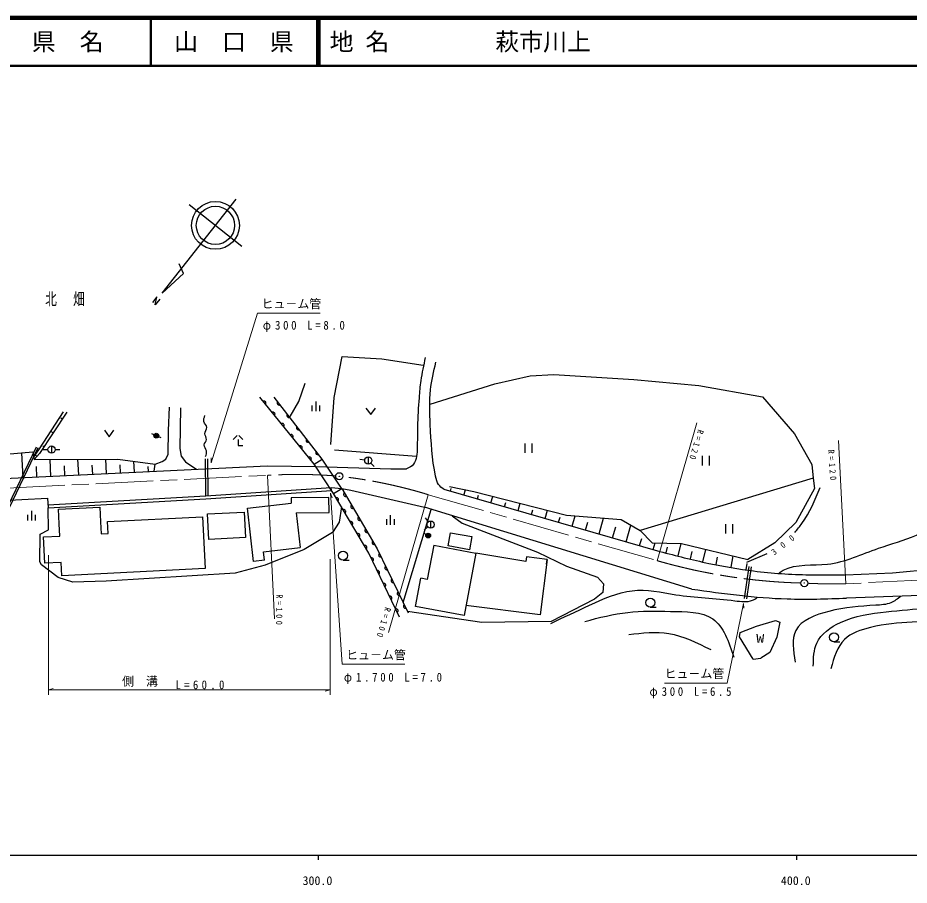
# Model space of a CAD drawing. Units: millimetres, scale not verified. Extents: x 40000 to 680000, y 20000 to 380000.
# Drawn here: x 305201 to 491551, y 198715 to 380000 of the extents above; entities that cross this region are included whole.
import ezdxf
from ezdxf.enums import TextEntityAlignment as Align

# ---------------------------------------------------------------- set-up
doc = ezdxf.new("R2010")
doc.units = ezdxf.units.MM
doc.header["$LTSCALE"] = 1000
doc.linetypes.add('CHAIN', pattern=[18.5, 12, -1.5, 3.5, -1.5])
for name, color, linetype, lineweight in [('M-BGD', 7, 'Continuous', 25), ('M-BMK', 2, 'CHAIN', 13), ('M-BMK-SRVR', 3, 'Continuous', 25), ('M-STR-HTXT', 7, 'Continuous', 13), ('M-TTL', 2, 'Continuous', 140), ('M-TTL-BAND', 7, 'Continuous', 25), ('M-TTL-LINE', 7, 'Continuous', 50)]:
    doc.layers.add(name, color=color, linetype=linetype, lineweight=lineweight)
doc.layers.add('M-BMK-HTXT', color=7, linetype='Continuous')
doc.layers.add('M-TTL-TXT', color=7, linetype='Continuous')
doc.styles.add('ＭＳ ゴシック', font='')
doc.styles.get('ＭＳ ゴシック').set_extended_font_data('MS Gothic')

msp = doc.modelspace()

# ---------------------------------------------------------------- linework, layer by layer
at = {"layer": 'M-BGD'}
for p, q in [((367166, 286682), (355772, 300711)), ((368834, 287785), (358762, 300724)), ((366677, 298985), (366677, 297785)), ((367477, 299785), (367477, 297785)), ((368277, 298985), (368277, 297785)), ((314498, 296132), (314184, 296341)), ((312584, 293247), (312094, 293572)), ((333690, 292842), (333225, 293026)), ((351033, 292682), (350233, 291842)), ((351433, 292682), (352233, 291842)), ((334621, 292477), (335087, 292296)), ((411207, 291050), (411207, 289050)), ((412727, 289050), (412727, 291050)), ((302324, 276252), (309079, 290355)), ((302684, 276079), (309440, 290182)), ((306294, 283878), (306040, 289063)), ((310670, 290362), (310396, 290543)), ((311502, 289727), (310503, 289679)), ((312251, 290513), (312251, 289013)), ((313001, 289763), (314001, 289763)), ((388552, 288318), (371380, 289646)), ((309163, 288308), (308828, 288609)), ((312115, 284162), (311942, 287712)), ((317937, 284446), (317776, 287739)), ((323759, 284731), (323611, 287767)), ((329580, 285015), (329468, 287322)), ((344485, 280096), (344411, 287838)), ((344985, 280100), (344911, 287843)), ((367166, 286682), (368834, 287785)), ((372864, 281689), (368834, 287785)), ((377726, 287548), (376731, 287653)), ((378472, 288220), (378472, 286720)), ((448269, 288437), (448269, 286437)), ((449789, 286437), (449789, 288437)), ((284462, 282812), (357301, 286369)), ((309205, 284020), (309097, 286227)), ((315026, 284304), (314926, 286357)), ((320848, 284589), (320755, 286487)), ((326670, 284873), (326586, 286584)), ((332491, 285157), (332440, 286215)), ((371195, 280586), (367166, 286682)), ((379002, 286940), (379709, 286233)), ((471483, 283793), (435290, 272837)), ((344485, 280096), (370714, 281825)), ((371195, 280586), (372917, 281603)), ((394232, 281484), (439437, 268454)), ((395645, 281077), (395800, 281616)), ((311501, 278179), (344489, 280096)), ((344524, 279497), (370753, 281227)), ((398470, 280262), (398789, 281369)), ((401295, 279448), (401514, 280208)), ((404121, 278633), (404510, 279985)), ((311536, 277580), (344524, 279497)), ((446123, 260588), (390248, 277689)), ((406946, 277819), (407195, 278681)), ((409771, 277005), (410210, 278527)), ((307249, 276127), (307249, 274927)), ((308049, 276927), (308049, 274927)), ((308849, 276127), (308849, 274927)), ((363398, 276509), (364228, 269288)), ((383069, 276029), (383069, 274029)), ((385748, 257821), (391630, 277241)), ((412597, 276190), (412875, 277155)), ((415422, 275376), (415910, 277069)), ((421073, 273747), (421695, 275905)), ((313995, 271669), (313868, 274233)), ((382269, 275229), (382269, 274029)), ((383869, 275229), (383869, 274029)), ((391054, 274676), (390454, 275476)), ((391504, 274826), (391504, 273326)), ((418247, 274562), (418555, 275629)), ((423898, 272933), (424371, 274575)), ((426723, 272119), (427679, 275434)), ((432374, 270490), (433373, 273957)), ((453166, 274190), (453166, 272190)), ((454686, 272190), (454686, 274190)), ((390542, 272021), (390102, 272260)), ((390937, 273585), (390181, 272930)), ((429549, 271304), (430222, 273641)), ((435199, 269676), (435635, 271188)), ((438025, 268861), (438430, 270268)), ((392157, 269761), (400966, 268085)), ((440715, 268145), (441011, 269369)), ((443271, 267527), (443895, 270107)), ((445826, 266908), (446203, 268468)), ((448382, 266290), (449013, 268899)), ((356753, 266613), (354484, 266352)), ((373191, 266650), (374441, 266650)), ((415879, 266776), (414410, 255218)), ((415759, 265829), (415879, 266776)), ((451221, 265716), (451482, 267248)), ((454345, 265185), (454744, 267535)), ((457645, 266240), (461886, 268016)), ((344341, 264875), (314403, 263398)), ((457135, 258602), (458077, 265313)), ((457469, 264655), (457684, 265918)), ((457630, 258532), (458572, 265243)), ((499706, 259451), (478467, 258704)), ((414410, 255218), (398894, 257190)), ((437436, 256812), (438686, 256812)), ((475824, 249587), (477074, 249587)), ((458906, 245947), (460559, 246131))]:
    msp.add_line(p, q, dxfattribs=at)
for points in [[(370639, 290786), (371323, 300647), (372976, 309197), (381298, 308741), (389961, 307430)], [(391386, 299279), (404916, 303497), (412326, 305150), (417228, 305435), (433985, 304409), (447570, 303155), (460907, 300761), (467607, 293027), (471198, 286643), (471483, 283793), (471767, 281627), (467835, 274502), (463446, 270285), (457803, 266808)], [(362146, 296657), (363970, 299792), (365281, 303668)], [(333723, 285218), (333947, 286709), (335362, 287255), (336122, 287775), (336602, 288815), (336722, 293736), (336882, 298616)], [(339242, 298496), (339042, 290015), (339362, 288375), (340242, 287215), (341602, 286295), (342561, 285649)], [(356974, 299232), (357028, 299317), (357060, 299405), (357072, 299517), (357059, 299610), (357023, 299704), (356942, 299804), (356857, 299858), (356769, 299890), (356657, 299902), (356564, 299888), (356470, 299853)], [(359524, 299746), (359468, 299662), (359434, 299574), (359420, 299462), (359431, 299370), (359465, 299274), (359544, 299173), (359628, 299117), (359715, 299083), (359827, 299069), (359920, 299081), (360015, 299114)], [(377987, 298442), (378987, 297082), (379987, 298442)], [(308488, 288117), (309713, 289890), (314737, 297659)], [(315455, 297575), (309713, 288919), (308613, 287696)], [(358873, 296894), (358927, 296979), (358959, 297067), (358971, 297179), (358958, 297272), (358922, 297366), (358841, 297466), (358756, 297520), (358668, 297552), (358556, 297564), (358463, 297550), (358369, 297515)], [(361538, 297158), (361482, 297074), (361449, 296987), (361435, 296874), (361446, 296782), (361479, 296686), (361558, 296585), (361642, 296529), (361729, 296496), (361842, 296482), (361934, 296493), (362030, 296527)], [(360772, 294555), (360826, 294641), (360858, 294729), (360870, 294841), (360856, 294933), (360821, 295028), (360740, 295127), (360655, 295182), (360567, 295214), (360454, 295225), (360362, 295212), (360267, 295176)], [(363553, 294570), (363496, 294486), (363463, 294399), (363449, 294287), (363460, 294194), (363494, 294099), (363572, 293998), (363657, 293942), (363744, 293908), (363856, 293894), (363949, 293905), (364044, 293939)], [(323294, 293789), (324294, 292429), (325294, 293789)], [(362671, 292217), (362725, 292303), (362757, 292390), (362768, 292503), (362755, 292595), (362720, 292690), (362639, 292789), (362554, 292844), (362466, 292876), (362353, 292887), (362261, 292874), (362166, 292838)], [(351233, 291842), (351233, 290642), (352233, 290642)], [(365567, 291983), (365511, 291898), (365477, 291811), (365463, 291699), (365474, 291606), (365508, 291511), (365587, 291410), (365671, 291354), (365758, 291320), (365870, 291306), (365963, 291317), (366058, 291351)], [(246587, 290337), (271739, 286709), (274124, 286874), (285938, 287367), (308367, 289259), (308613, 287696), (326133, 287779), (333947, 286709)], [(364569, 289879), (364624, 289965), (364656, 290052), (364667, 290165), (364654, 290257), (364618, 290352), (364538, 290451), (364452, 290506), (364365, 290537), (364252, 290549), (364160, 290536), (364065, 290500)], [(367581, 289395), (367525, 289311), (367491, 289224), (367477, 289111), (367489, 289019), (367522, 288923), (367601, 288822), (367685, 288766), (367772, 288732), (367885, 288718), (367977, 288730), (368073, 288763)], [(366468, 287541), (366523, 287626), (366555, 287714), (366566, 287827), (366553, 287919), (366517, 288014), (366437, 288113), (366351, 288167), (366264, 288199), (366151, 288211), (366059, 288198), (365964, 288162)], [(357301, 286369), (367473, 286190), (383207, 285729), (386483, 285729)], [(370753, 281227), (370714, 281825), (372917, 281603), (374804, 281282), (390248, 277689)], [(372917, 281603), (380333, 269043), (386813, 255616)], [(395430, 282076), (400560, 280996), (419911, 276046), (431341, 275146), (435290, 272837), (437822, 270285), (443942, 270105), (457803, 266808)], [(275541, 277395), (275591, 278193), (284660, 278238), (306035, 279293), (311424, 279579), (311536, 277580)], [(370241, 279745), (362363, 279647), (362377, 278536)], [(363398, 276509), (370281, 276595), (370241, 279745)], [(385011, 254747), (378568, 268098), (371195, 280586)], [(372136, 278993), (372202, 279069), (372247, 279151), (372275, 279261), (372276, 279354), (372254, 279453), (372189, 279563), (372113, 279630), (372031, 279674), (371921, 279703), (371828, 279703), (371729, 279682)], [(373455, 280692), (373389, 280615), (373345, 280533), (373316, 280424), (373316, 280330), (373337, 280231), (373402, 280121), (373478, 280055), (373560, 280010), (373670, 279982), (373763, 279981), (373862, 280003)], [(372857, 277771), (372393, 274604), (371017, 272426), (365055, 268872), (356915, 265604), (350610, 263942), (323648, 262280), (316712, 262050), (313617, 263025), (310120, 265662), (309833, 266292), (309891, 272082), (311610, 272999), (311536, 277580)], [(313868, 274233), (313716, 277315), (322325, 277739), (322477, 274658), (322602, 272122), (324080, 272195), (323955, 274731)], [(354484, 266352), (353204, 277480), (362377, 278536)], [(374939, 278180), (374872, 278103), (374828, 278021), (374800, 277912), (374799, 277818), (374820, 277719), (374885, 277609), (374962, 277543), (375044, 277498), (375153, 277470), (375246, 277469), (375345, 277491)], [(373610, 276495), (373677, 276572), (373721, 276654), (373749, 276763), (373750, 276857), (373729, 276956), (373664, 277066), (373587, 277132), (373505, 277177), (373396, 277205), (373303, 277206), (373204, 277184)], [(395989, 275932), (398107, 274375), (413871, 268298), (419890, 265375), (426425, 263082), (427629, 261706), (427514, 259872), (425794, 258496), (416680, 253853), (402177, 253624), (386675, 255902)], [(323955, 274731), (343806, 275711), (344341, 264875)], [(375085, 273998), (375151, 274074), (375196, 274156), (375224, 274266), (375225, 274359), (375204, 274458), (375138, 274568), (375062, 274635), (374980, 274679), (374871, 274707), (374777, 274708), (374678, 274687)], [(376422, 275668), (376355, 275591), (376311, 275509), (376283, 275400), (376282, 275306), (376303, 275207), (376368, 275097), (376445, 275031), (376527, 274986), (376636, 274958), (376730, 274957), (376829, 274979)], [(376560, 271500), (376626, 271577), (376671, 271659), (376699, 271768), (376699, 271862), (376678, 271960), (376613, 272071), (376537, 272137), (376455, 272182), (376345, 272210), (376252, 272210), (376153, 272189)], [(377905, 273156), (377839, 273079), (377794, 272997), (377766, 272888), (377765, 272794), (377786, 272695), (377852, 272585), (377928, 272519), (378010, 272474), (378119, 272446), (378213, 272445), (378312, 272467)], [(314403, 263398), (314267, 266158), (310818, 265988), (310546, 271499), (313995, 271669)], [(379388, 270644), (379322, 270567), (379277, 270485), (379249, 270376), (379248, 270282), (379270, 270183), (379335, 270073), (379411, 270007), (379493, 269962), (379603, 269934), (379696, 269933), (379795, 269955)], [(356753, 266613), (356547, 268404), (364228, 269288)], [(378034, 269003), (378101, 269079), (378145, 269161), (378173, 269271), (378174, 269364), (378153, 269463), (378088, 269573), (378011, 269639), (377929, 269684), (377820, 269712), (377726, 269713), (377628, 269692)], [(392157, 269761), (390801, 262630), (389473, 262883)], [(478218, 263594), (488031, 264032), (496883, 264820), (514710, 267124), (528213, 268642)], [(379386, 266403), (379459, 266474), (379510, 266552), (379547, 266658), (379556, 266751), (379543, 266852), (379487, 266967), (379417, 267039), (379339, 267091), (379232, 267128), (379139, 267136), (379039, 267123)], [(380807, 268061), (380735, 267990), (380683, 267912), (380646, 267805), (380638, 267712), (380651, 267612), (380706, 267497), (380777, 267424), (380855, 267373), (380962, 267336), (381055, 267327), (381155, 267340)], [(400966, 268085), (398485, 255045), (388349, 256973), (389473, 262883)], [(415879, 266776), (411532, 267329), (411412, 266382), (400966, 268085)], [(382103, 265375), (382031, 265305), (381979, 265227), (381942, 265120), (381934, 265027), (381947, 264927), (382002, 264811), (382073, 264739), (382151, 264688), (382258, 264650), (382350, 264642), (382451, 264655)], [(380675, 263733), (380748, 263803), (380799, 263881), (380836, 263988), (380845, 264081), (380832, 264181), (380776, 264297), (380705, 264369), (380627, 264420), (380521, 264458), (380428, 264466), (380327, 264453)], [(381964, 261062), (382036, 261133), (382087, 261211), (382125, 261318), (382133, 261411), (382120, 261511), (382065, 261626), (381994, 261699), (381916, 261750), (381809, 261787), (381716, 261796), (381616, 261783)], [(383399, 262690), (383326, 262619), (383275, 262541), (383238, 262434), (383230, 262342), (383242, 262241), (383298, 262126), (383369, 262053), (383447, 262002), (383553, 261965), (383646, 261956), (383747, 261969)], [(383252, 258392), (383325, 258463), (383376, 258541), (383413, 258647), (383422, 258740), (383409, 258841), (383353, 258956), (383283, 259029), (383205, 259080), (383098, 259117), (383005, 259126), (382905, 259113)], [(384695, 260004), (384622, 259934), (384571, 259856), (384534, 259749), (384525, 259656), (384538, 259556), (384594, 259441), (384665, 259368), (384743, 259317), (384849, 259280), (384942, 259271), (385043, 259284)], [(385991, 257319), (385918, 257249), (385867, 257171), (385830, 257064), (385821, 256971), (385834, 256870), (385890, 256755), (385960, 256683), (386038, 256631), (386145, 256594), (386238, 256586), (386339, 256599)], [(384541, 255722), (384614, 255792), (384665, 255870), (384702, 255977), (384710, 256070), (384698, 256170), (384642, 256286), (384571, 256358), (384493, 256409), (384387, 256447), (384294, 256455), (384193, 256442)], [(458906, 245947), (456060, 250629), (456244, 251547), (459641, 252833), (463588, 254026), (464506, 253659), (463864, 250538), (462395, 247324), (460559, 246131)]]:
    msp.add_lwpolyline(points, dxfattribs=at)
for points in [[(352810, 271375), (345129, 270981), (344856, 276305), (352537, 276699)], [(399639, 268835), (395139, 269642), (395632, 272390), (400133, 271582)]]:
    msp.add_lwpolyline(points, close=True, dxfattribs=at)
for centre, radius in [((334155, 292659), 500), ((334155, 292659), 440), ((334155, 292659), 380), ((334155, 292659), 320), ((334155, 292659), 260), ((334155, 292659), 200), ((334155, 292659), 140), ((334155, 292659), 80), ((334155, 292659), 20), ((312251, 289763), 750), ((378472, 287470), 750), ((391504, 274076), 750), ((390982, 271783), 500), ((390982, 271783), 440), ((390982, 271783), 380), ((390982, 271783), 320), ((390982, 271783), 260), ((390982, 271783), 200), ((390982, 271783), 140), ((390982, 271783), 80), ((390982, 271783), 20), ((373191, 267600), 950), ((437436, 257762), 950), ((475824, 250537), 950)]:
    msp.add_circle(centre, radius, dxfattribs=at)
for points, knots in [([(390389, 308996), (390033, 307393), (389676, 305790), (389444, 304168), (389275, 302985), (389172, 301792), (389077, 300599), (388916, 298572), (388779, 296544), (388762, 294511), (388732, 293045), (388732, 291585), (388710, 290102), (388689, 289511), (388657, 288922), (388552, 288318), (388450, 287730), (388281, 287126), (387922, 286691), (387567, 286260), (387025, 285994), (386483, 285729)], [0, 0, 0, 0, 1, 1, 1, 2, 2, 2, 3, 3, 3, 4, 4, 4, 5, 5, 5, 6, 6, 6, 7, 7, 7, 7]), ([(394232, 281484), (393838, 281774), (393443, 282065), (393171, 282440), (392819, 282924), (392672, 283550), (392541, 284172), (391770, 287839), (391598, 291373), (391439, 294983), (391333, 297390), (391233, 299830), (391491, 302226), (391701, 304170), (392147, 306085), (392593, 307999)], [0, 0, 0, 0, 1, 1, 1, 2, 2, 2, 3, 3, 3, 4, 4, 4, 5, 5, 5, 5]), ([(344450, 288319), (344593, 288705), (344736, 289091), (344652, 289465), (344554, 289905), (344143, 290328), (344180, 290747), (344213, 291127), (344615, 291504), (344652, 291894), (344665, 292268), (344336, 292653), (344315, 293040), (344318, 293498), (344747, 293961), (344720, 294390), (344694, 294802), (344244, 295183), (344113, 295604), (343987, 296006), (344151, 296446), (344315, 296885)], [0, 0, 0, 0, 1, 1, 1, 2, 2, 2, 3, 3, 3, 4, 4, 4, 5, 5, 5, 6, 6, 6, 7, 7, 7, 7]), ([(467636, 272455), (468174, 273051), (468677, 273677), (469137, 274327), (470761, 276621), (471865, 279219), (472968, 281818)], [0, 0, 0, 0, 1, 1, 1, 2, 2, 2, 2]), ([(464370, 264027), (464651, 264204), (464933, 264382), (465221, 264537), (467947, 266002), (471357, 265461), (474500, 265814), (478241, 266234), (481605, 267920), (485141, 269134), (487781, 270010), (490426, 270785), (493058, 271858), (495878, 273009), (498682, 274503), (500549, 276796), (501424, 277870), (502093, 279121), (502762, 280371)], [0, 0, 0, 0, 1, 1, 1, 2, 2, 2, 3, 3, 3, 4, 4, 4, 5, 5, 5, 6, 6, 6, 6]), ([(439437, 268454), (442834, 267582), (446230, 266710), (449659, 265981), (452759, 265321), (455886, 264778), (459031, 264389), (462902, 263911), (466803, 263667), (470702, 263594), (473207, 263547), (475713, 263570), (478218, 263594)], [0, 0, 0, 0, 1, 1, 1, 2, 2, 2, 3, 3, 3, 4, 4, 4, 4]), ([(416611, 253425), (419289, 254682), (421967, 255938), (424709, 257212), (427606, 258557), (430573, 259921), (433649, 260262), (436641, 260594), (439736, 259958), (442799, 259420), (446891, 258826), (450836, 258702), (455105, 258158), (456376, 257996), (457676, 257798), (458786, 258263), (459113, 258400), (459423, 258595), (459733, 258789)], [0, 0, 0, 0, 1, 1, 1, 2, 2, 2, 3, 3, 3, 4, 4, 4, 5, 5, 5, 6, 6, 6, 6]), ([(446123, 260588), (452743, 259676), (459364, 258765), (466016, 258554), (470158, 258423), (474313, 258564), (478467, 258704)], [0, 0, 0, 0, 1, 1, 1, 2, 2, 2, 2]), ([(489817, 259103), (489143, 258578), (488470, 258053), (487709, 257737), (486741, 257336), (485632, 257274), (484554, 257212), (481231, 257020), (478201, 256823), (474773, 255949), (471989, 255240), (468942, 254084), (467831, 251953), (466912, 250189), (467319, 247758), (467726, 245327)], [0, 0, 0, 0, 1, 1, 1, 2, 2, 2, 3, 3, 3, 4, 4, 4, 5, 5, 5, 5]), ([(471503, 244485), (471542, 246189), (471580, 247893), (472239, 249323), (473123, 251240), (475120, 252666), (477183, 253636), (480271, 255088), (483503, 255520), (486754, 255844), (492714, 256420), (498314, 257059), (504213, 257212), (507851, 257306), (511603, 257215), (514941, 258474), (516057, 258894), (517126, 259466), (518196, 260037)], [0, 0, 0, 0, 1, 1, 1, 2, 2, 2, 3, 3, 3, 4, 4, 4, 5, 5, 5, 6, 6, 6, 6]), ([(423763, 253846), (426749, 254623), (429735, 255399), (432702, 255739), (435606, 256072), (438493, 255986), (441642, 255950), (444804, 255913), (448230, 255926), (450477, 254372), (452764, 252790), (453829, 249584), (454895, 246378)], [0, 0, 0, 0, 1, 1, 1, 2, 2, 2, 3, 3, 3, 4, 4, 4, 4]), ([(546704, 249849), (545725, 250903), (544746, 251957), (543549, 252268), (542527, 252534), (541348, 252260), (540183, 251848), (537291, 250823), (534492, 248941), (532084, 249534), (530058, 249959), (528338, 252206), (526300, 253530), (523737, 255133), (520677, 255387), (517675, 255424), (511964, 255657), (506453, 254472), (500742, 254162), (494999, 253648), (489354, 253984), (483493, 252584), (481455, 252097), (479391, 251400), (478024, 250060), (476497, 248562), (475841, 246261), (475184, 243959)], [0, 0, 0, 0, 1, 1, 1, 2, 2, 2, 3, 3, 3, 4, 4, 4, 5, 5, 5, 6, 6, 6, 7, 7, 7, 8, 8, 8, 9, 9, 9, 9]), ([(432913, 251111), (435762, 251437), (438611, 251763), (441327, 251322), (444346, 250831), (447201, 249394), (450057, 247956)], [0, 0, 0, 0, 1, 1, 1, 2, 2, 2, 2])]:
    msp.add_open_spline(points, degree=3, knots=knots, dxfattribs=at)
at = {"layer": 'M-BMK'}
for p, q in [((284560, 280814), (357398, 284371)), ((391010, 280331), (438883, 266532)), ((568923, 266343), (478314, 261700))]:
    msp.add_line(p, q, dxfattribs=at)
for centre, radius, start, end in [((363648, 184567), 100000, 85.40472, 93.58316), ((361526, 184776), 100000, 72.85229, 83.32382), ((472173, 381822), 120000, 253.89433, 268.42699), ((476029, 381679), 120000, 267.30029, 271.09081)]:
    msp.add_arc(centre, radius, start, end, dxfattribs=at)
at = {"layer": 'M-BMK-SRVR'}
for p, q in [((335366, 322485), (350855, 342108)), ((341024, 340951), (352013, 332277)), ((339868, 326575), (338918, 328599)), ((335366, 322485), (339868, 326575))]:
    msp.add_line(p, q, dxfattribs=at)
msp.add_lwpolyline([(334902, 321193), (333946, 319982), (334276, 321693), (333322, 320472)], dxfattribs=at)
for centre, radius in [((346518, 336614), 5000), ((346518, 336614), 4000), ((372407, 284183), 750), ((372407, 284183), 30), ((469628, 261849), 750), ((469628, 261849), 30)]:
    msp.add_circle(centre, radius, dxfattribs=at)
at = {"layer": 'M-STR-HTXT'}
for p, q in [((438883, 266532), (447192, 295359)), ((476779, 291661), (478314, 261700)), ((345618, 286963), (345646, 288001)), ((357398, 284371), (358862, 254407)), ((370574, 280631), (370921, 279652)), ((382701, 251505), (391010, 280331)), ((311616, 267708), (311616, 238510)), ((370489, 238510), (370489, 266877)), ((456939, 257616), (457010, 256580)), ((311616, 239510), (312616, 239790)), ((311616, 239510), (370489, 239510)), ((370489, 239510), (369489, 239230))]:
    msp.add_line(p, q, dxfattribs=at)
for points in [[(345618, 286963), (355302, 318251), (368386, 318251)], [(370574, 280631), (372995, 244873), (386078, 244873)], [(456939, 257616), (453491, 240951), (440407, 240951)]]:
    msp.add_lwpolyline(points, dxfattribs=at)
at = {"layer": 'M-TTL'}
msp.add_line((680000, 380000), (40000, 380000), dxfattribs=at)
at = {"layer": 'M-TTL-BAND'}
for p, q in [((40000, 205000), (579000, 205000)), ((368000, 205000), (368000, 204000)), ((468000, 205000), (468000, 204000))]:
    msp.add_line(p, q, dxfattribs=at)
at = {"layer": 'M-TTL-LINE'}
for p, q in [((333000, 380000), (333000, 370000)), ((367750, 380000), (367750, 370000)), ((368250, 380000), (368250, 370000)), ((40000, 370000), (680000, 370000))]:
    msp.add_line(p, q, dxfattribs=at)

# ---------------------------------------------------------------- texts
at = {"layer": 'M-BGD', "style": 'ＭＳ ゴシック', "width": 1.35}
msp.add_text('W', height=1833, dxfattribs=at).set_placement((459579, 248823), align=Align.BOTTOM_LEFT)
at = {"layer": 'M-BGD', "insert": (463369, 267606), "char_height": 1320, "attachment_point": 7, "rotation": 37.7, "style": 'ＭＳ ゴシック'}
msp.add_mtext('\\T2.76;\\W0.9;300', dxfattribs=at)
at = {"layer": 'M-BMK-HTXT', "insert": (310913, 319715), "char_height": 2566, "attachment_point": 7, "style": 'ＭＳ ゴシック'}
msp.add_mtext('\\T1.19;\\W0.7;北\u3000畑', dxfattribs=at)
at = {"layer": 'M-STR-HTXT', "style": 'ＭＳ ゴシック'}
for s, p in [('ヒュ－ム管', (356136, 318751)), ('ヒュ－ム管', (373828, 245373)), ('側\u3000溝', (326994, 239845)), ('ヒュ－ム管', (440407, 241451))]:
    msp.add_text(s, height=1833, dxfattribs=at).set_placement(p, align=Align.BOTTOM_LEFT)
at = {"layer": 'M-STR-HTXT', "char_height": 1833, "attachment_point": 7, "style": 'ＭＳ ゴシック'}
for s, insert in [('\\T1.5;\\W0.9;φ300\\~L=8.0', (356420, 314340)), ('\\T1.5;\\W0.9;φ1.700\\~L=7.0', (373367, 240776)), ('\\T1.62;\\W0.9;L=60.0', (338168, 239658)), ('\\T1.5;\\W0.9;φ300\\~L=6.5', (437257, 237790))]:
    msp.add_mtext(s, dxfattribs=dict(at, insert=insert))
at = {"layer": 'M-STR-HTXT', "char_height": 1320, "attachment_point": 7, "style": 'ＭＳ ゴシック'}
for s, insert, rotation in [('\\T1.63;\\W0.9;R=120', (447354, 294065), 253.8), ('\\T1.63;\\W0.9;R=120', (474546, 289676), 274.4), ('\\T1.63;\\W0.9;R=100', (359244, 259507), 269.3), ('\\T1.63;\\W0.9;R=100', (381970, 256921), 253.8)]:
    msp.add_mtext(s, dxfattribs=dict(at, insert=insert, rotation=rotation))
at = {"layer": 'M-TTL-BAND', "style": 'ＭＳ ゴシック'}
for s, p in [('300.0', (367844, 198195)), ('400.0', (467844, 198195))]:
    msp.add_text(s, height=1833, dxfattribs=at).set_placement(p, align=Align.BOTTOM_CENTER)
at = {"layer": 'M-TTL-TXT', "style": 'ＭＳ ゴシック'}
for s, p in [('県\u3000名', (315625, 375000)), ('山\u3000口\u3000県', (350375, 375000))]:
    msp.add_text(s, height=3666, dxfattribs=at).set_placement(p, align=Align.MIDDLE_CENTER)
for s, p in [('地 名', (370380, 375000)), ('萩市川上', (405024, 375000))]:
    msp.add_text(s, height=3666, dxfattribs=at).set_placement(p, align=Align.MIDDLE_LEFT)

doc.saveas('drawing.dxf')
